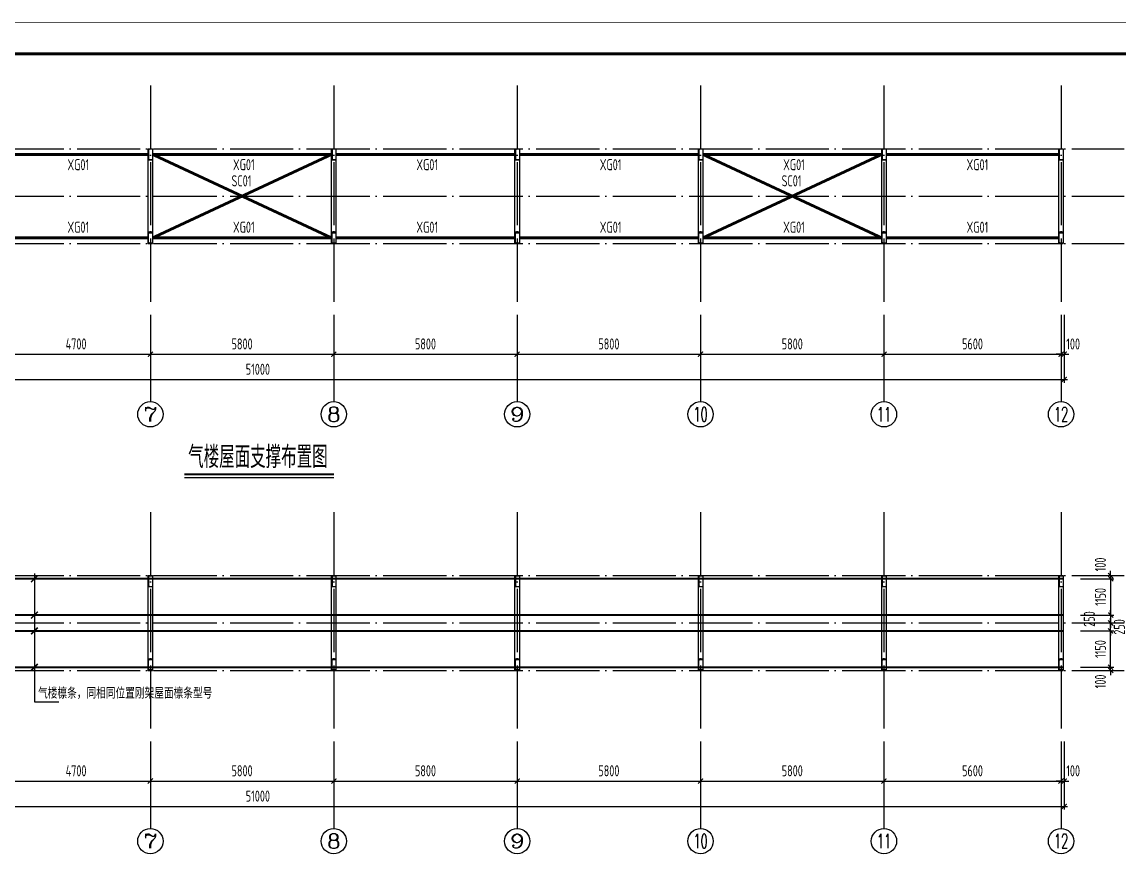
# Model space of a CAD drawing. Extents: x 287065 to 1473467, y 284802 to 344222.
# Drawn here: x 1344485 to 1379181, y 300250 to 326822 of the extents above; entities that cross this region are included whole.
import ezdxf
from ezdxf.enums import TextEntityAlignment as Align

# ---------------------------------------------------------------- set-up
doc = ezdxf.new("R2010")
doc.units = 0
doc.header["$LTSCALE"] = 1000
doc.linetypes.add('DOTE', pattern=[2.42, 2, -0.2, 0.02, -0.2])
doc.layers.get('0').update_dxf_attribs({"linetype": 'CONTINUOUS'})
doc.layers.get('DEFPOINTS').update_dxf_attribs({"linetype": 'CONTINUOUS'})
for name, color, linetype in [('AXIS', 8, 'DOTE'), ('AXIS_DIM', 3, 'CONTINUOUS'), ('AXIS_TEXT', 3, 'CONTINUOUS'), ('FRAME', 3, 'CONTINUOUS'), ('SC', 6, 'CONTINUOUS'), ('STEEL', 7, 'CONTINUOUS'), ('TEXT', 7, 'CONTINUOUS'), ('TK', 211, 'CONTINUOUS'), ('XG', 4, 'CONTINUOUS'), ('引线', 7, 'CONTINUOUS'), ('檩条', 7, 'CONTINUOUS'), ('钢梁', 120, 'CONTINUOUS')]:
    doc.layers.add(name, color=color, linetype=linetype)
doc.styles.add('_TCH_AXIS', font='COMPLEX', dxfattribs={"bigfont": 'GBCBIG'})
doc.styles.add('COMPLEX', font='COMPLEX')
doc.styles.add('hztxt', font='tssdeng.shx', dxfattribs={"width": 0.7, "height": 10, "bigfont": 'tssdchn.shx'})
doc.styles.add('TSSD_Dimension', font='tssdeng.shx', dxfattribs={"width": 0.7, "bigfont": 'hztxt.shx'})
doc.styles.add('TSSD_Rein', font='tssdeng.shx', dxfattribs={"width": 0.7, "bigfont": 'hztxt.shx'})
doc.dimstyles.new('TSSD_100_100', dxfattribs={"dimtxt": 350, "dimasz": 150, "dimexe": 100, "dimexo": 250, "dimgap": 150, "dimtad": 1, "dimdec": 0, "dimzin": 0, "dimdsep": 46, "dimtxsty": 'TSSD_Dimension', "dimblk": 'ARCHTICK', "dimcen": 0, "dimdle": 100, "dimclrd": 3, "dimclre": 3, "dimclrt": 7, "dimadec": 0, "dimazin": 0, "dimtfac": 1, "dimtdec": 0, "dimtix": 1, "dimtmove": 2, "dimatfit": 3, "dimfxl": 100, "dimtolj": 1, "dimtzin": 0, "dimarcsym": 0})
doc.dimstyles.new('TSSD_100_100$0', dxfattribs={"dimtxt": 350, "dimasz": 100, "dimexe": 100, "dimexo": 250, "dimgap": 100, "dimtad": 1, "dimdec": 0, "dimzin": 0, "dimdsep": 46, "dimtxsty": 'TSSD_Rein', "dimblk": 'ARCHTICK', "dimcen": 0, "dimdle": 100, "dimclrt": 7, "dimadec": 0, "dimazin": 0, "dimtfac": 1, "dimtdec": 0, "dimtix": 1, "dimtmove": 2, "dimatfit": 3, "dimfxl": 100, "dimtolj": 1, "dimtzin": 0, "dimarcsym": 0})

# ---------------------------------------------------------------- blocks, each defined once
blk = doc.blocks.new('_ARCHTICK')
at = {"color": 0}
blk.add_lwpolyline([(-0.53, -0.53, 0.25, 0.25, 0), (0.53, 0.53, 0.5, 0.5, 0)], format="xyseb", dxfattribs=at)
blk = doc.blocks.new('*D699')
at = {"layer": 'AXIS_DIM', "color": 3, "lineweight": -2}
for p, q in [((1343847, 317562), (1343847, 316212)), ((1348547, 317562), (1348547, 316212)), ((1343747, 316312), (1348647, 316312))]:
    blk.add_line(p, q, dxfattribs=at)
at = {"layer": 'DEFPOINTS', "color": 0}
for p in [(1343847, 317812), (1348547, 317812), (1348547, 316312)]:
    blk.add_point(p, dxfattribs=at)
at = {"layer": 'AXIS_DIM', "color": 3, "lineweight": -2, "xscale": 150, "yscale": 150, "zscale": 150, "rotation": 180}
blk.add_blockref('_ARCHTICK', (1343847, 316312), dxfattribs=at)
at = {"layer": 'AXIS_DIM', "color": 3, "lineweight": -2, "xscale": 150, "yscale": 150, "zscale": 150}
blk.add_blockref('_ARCHTICK', (1348547, 316312), dxfattribs=at)
at = {"layer": 'AXIS_DIM', "color": 7, "insert": (1346197, 316637), "char_height": 350, "attachment_point": 5, "style": 'TSSD_Dimension'}
blk.add_mtext('\\A1;4700', dxfattribs=at)
blk = doc.blocks.new('*D700')
at = {"layer": 'AXIS_DIM', "color": 3, "lineweight": -2}
for p, q in [((1348547, 317562), (1348547, 316212)), ((1354347, 317562), (1354347, 316212)), ((1348447, 316312), (1354447, 316312))]:
    blk.add_line(p, q, dxfattribs=at)
at = {"layer": 'DEFPOINTS', "color": 0}
for p in [(1348547, 317812), (1354347, 317812), (1354347, 316312)]:
    blk.add_point(p, dxfattribs=at)
at = {"layer": 'AXIS_DIM', "color": 3, "lineweight": -2, "xscale": 150, "yscale": 150, "zscale": 150, "rotation": 180}
blk.add_blockref('_ARCHTICK', (1348547, 316312), dxfattribs=at)
at = {"layer": 'AXIS_DIM', "color": 3, "lineweight": -2, "xscale": 150, "yscale": 150, "zscale": 150}
blk.add_blockref('_ARCHTICK', (1354347, 316312), dxfattribs=at)
at = {"layer": 'AXIS_DIM', "color": 7, "insert": (1351447, 316637), "char_height": 350, "attachment_point": 5, "style": 'TSSD_Dimension'}
blk.add_mtext('\\A1;5800', dxfattribs=at)
blk = doc.blocks.new('*D701')
at = {"layer": 'AXIS_DIM', "color": 3, "lineweight": -2}
for p, q in [((1354347, 317562), (1354347, 316212)), ((1360147, 317562), (1360147, 316212)), ((1354247, 316312), (1360247, 316312))]:
    blk.add_line(p, q, dxfattribs=at)
at = {"layer": 'DEFPOINTS', "color": 0}
for p in [(1354347, 317812), (1360147, 317812), (1360147, 316312)]:
    blk.add_point(p, dxfattribs=at)
at = {"layer": 'AXIS_DIM', "color": 3, "lineweight": -2, "xscale": 150, "yscale": 150, "zscale": 150, "rotation": 180}
blk.add_blockref('_ARCHTICK', (1354347, 316312), dxfattribs=at)
at = {"layer": 'AXIS_DIM', "color": 3, "lineweight": -2, "xscale": 150, "yscale": 150, "zscale": 150}
blk.add_blockref('_ARCHTICK', (1360147, 316312), dxfattribs=at)
at = {"layer": 'AXIS_DIM', "color": 7, "insert": (1357247, 316637), "char_height": 350, "attachment_point": 5, "style": 'TSSD_Dimension'}
blk.add_mtext('\\A1;5800', dxfattribs=at)
blk = doc.blocks.new('*D702')
at = {"layer": 'AXIS_DIM', "color": 3, "lineweight": -2}
for p, q in [((1360147, 317562), (1360147, 316212)), ((1365947, 317562), (1365947, 316212)), ((1360047, 316312), (1366047, 316312))]:
    blk.add_line(p, q, dxfattribs=at)
at = {"layer": 'DEFPOINTS', "color": 0}
for p in [(1360147, 317812), (1365947, 317812), (1365947, 316312)]:
    blk.add_point(p, dxfattribs=at)
at = {"layer": 'AXIS_DIM', "color": 3, "lineweight": -2, "xscale": 150, "yscale": 150, "zscale": 150, "rotation": 180}
blk.add_blockref('_ARCHTICK', (1360147, 316312), dxfattribs=at)
at = {"layer": 'AXIS_DIM', "color": 3, "lineweight": -2, "xscale": 150, "yscale": 150, "zscale": 150}
blk.add_blockref('_ARCHTICK', (1365947, 316312), dxfattribs=at)
at = {"layer": 'AXIS_DIM', "color": 7, "insert": (1363047, 316637), "char_height": 350, "attachment_point": 5, "style": 'TSSD_Dimension'}
blk.add_mtext('\\A1;5800', dxfattribs=at)
blk = doc.blocks.new('*D703')
at = {"layer": 'AXIS_DIM', "color": 3, "lineweight": -2}
for p, q in [((1365947, 317562), (1365947, 316212)), ((1371747, 317562), (1371747, 316212)), ((1365847, 316312), (1371847, 316312))]:
    blk.add_line(p, q, dxfattribs=at)
at = {"layer": 'DEFPOINTS', "color": 0}
for p in [(1365947, 317812), (1371747, 317812), (1371747, 316312)]:
    blk.add_point(p, dxfattribs=at)
at = {"layer": 'AXIS_DIM', "color": 3, "lineweight": -2, "xscale": 150, "yscale": 150, "zscale": 150, "rotation": 180}
blk.add_blockref('_ARCHTICK', (1365947, 316312), dxfattribs=at)
at = {"layer": 'AXIS_DIM', "color": 3, "lineweight": -2, "xscale": 150, "yscale": 150, "zscale": 150}
blk.add_blockref('_ARCHTICK', (1371747, 316312), dxfattribs=at)
at = {"layer": 'AXIS_DIM', "color": 7, "insert": (1368847, 316637), "char_height": 350, "attachment_point": 5, "style": 'TSSD_Dimension'}
blk.add_mtext('\\A1;5800', dxfattribs=at)
blk = doc.blocks.new('*D704')
at = {"layer": 'AXIS_DIM', "color": 3, "lineweight": -2}
for p, q in [((1371747, 317562), (1371747, 316212)), ((1377347, 317562), (1377347, 316212)), ((1371647, 316312), (1377447, 316312))]:
    blk.add_line(p, q, dxfattribs=at)
at = {"layer": 'DEFPOINTS', "color": 0}
for p in [(1371747, 317812), (1377347, 317812), (1377347, 316312)]:
    blk.add_point(p, dxfattribs=at)
at = {"layer": 'AXIS_DIM', "color": 3, "lineweight": -2, "xscale": 150, "yscale": 150, "zscale": 150, "rotation": 180}
blk.add_blockref('_ARCHTICK', (1371747, 316312), dxfattribs=at)
at = {"layer": 'AXIS_DIM', "color": 3, "lineweight": -2, "xscale": 150, "yscale": 150, "zscale": 150}
blk.add_blockref('_ARCHTICK', (1377347, 316312), dxfattribs=at)
at = {"layer": 'AXIS_DIM', "color": 7, "insert": (1374547, 316637), "char_height": 350, "attachment_point": 5, "style": 'TSSD_Dimension'}
blk.add_mtext('\\A1;5600', dxfattribs=at)
blk = doc.blocks.new('*D705')
at = {"layer": 'AXIS_DIM', "color": 3, "lineweight": -2}
for p, q in [((1377347, 317562), (1377347, 316212)), ((1377447, 317562), (1377447, 316212)), ((1377347, 316312), (1377197, 316312)), ((1377347, 316312), (1377447, 316312)), ((1377447, 316312), (1377597, 316312))]:
    blk.add_line(p, q, dxfattribs=at)
at = {"layer": 'DEFPOINTS', "color": 0}
for p in [(1377347, 317812), (1377447, 317812), (1377447, 316312)]:
    blk.add_point(p, dxfattribs=at)
at = {"layer": 'AXIS_DIM', "color": 3, "lineweight": -2, "xscale": 150, "yscale": 150, "zscale": 150}
blk.add_blockref('_ARCHTICK', (1377347, 316312), dxfattribs=at)
at = {"layer": 'AXIS_DIM', "color": 3, "lineweight": -2, "xscale": 150, "yscale": 150, "zscale": 150, "rotation": 180}
blk.add_blockref('_ARCHTICK', (1377447, 316312), dxfattribs=at)
at = {"layer": 'AXIS_DIM', "color": 7, "insert": (1377729, 316637), "char_height": 350, "attachment_point": 5, "style": 'TSSD_Dimension'}
blk.add_mtext('\\A1;100', dxfattribs=at)
blk = doc.blocks.new('*D706')
at = {"layer": 'AXIS_DIM', "color": 3, "lineweight": -2}
for p, q in [((1326447, 317562), (1326447, 315412)), ((1377447, 317562), (1377447, 315412)), ((1326347, 315512), (1377547, 315512))]:
    blk.add_line(p, q, dxfattribs=at)
at = {"layer": 'DEFPOINTS', "color": 0}
for p in [(1326447, 317812), (1377447, 317812), (1377447, 315512)]:
    blk.add_point(p, dxfattribs=at)
at = {"layer": 'AXIS_DIM', "color": 3, "lineweight": -2, "xscale": 150, "yscale": 150, "zscale": 150, "rotation": 180}
blk.add_blockref('_ARCHTICK', (1326447, 315512), dxfattribs=at)
at = {"layer": 'AXIS_DIM', "color": 3, "lineweight": -2, "xscale": 150, "yscale": 150, "zscale": 150}
blk.add_blockref('_ARCHTICK', (1377447, 315512), dxfattribs=at)
at = {"layer": 'AXIS_DIM', "color": 7, "insert": (1351947, 315837), "char_height": 350, "attachment_point": 5, "style": 'TSSD_Dimension'}
blk.add_mtext('\\A1;51000', dxfattribs=at)
blk = doc.blocks.new('_AXISO')
blk.add_circle((0, 0), 0.5)
at = {"layer": 'AXIS_TEXT', "style": 'COMPLEX', "width": 1.041667}
blk.add_attdef('A', text='', height=0.56, dxfattribs=at).set_placement((-0.25, -0.28), (0.25, -0.28), align=Align.FIT)
blk = doc.blocks.new('TK-A2+(891X420)')
at = {"layer": 'FRAME'}
for points in [[(626537, 392605, 20, 20, 0), (626537, 350605, 20, 20, 0), (715637, 350605, 20, 20, 0), (715637, 392605, 20, 20, 0)], [(629037, 391605, 100, 100, 0), (629037, 351605, 100, 100, 0), (714637, 351605, 100, 100, 0), (714637, 391605, 100, 100, 0)]]:
    blk.add_lwpolyline(points, format="xyseb", close=True, dxfattribs=at)
blk = doc.blocks.new('*D713')
at = {"layer": 'AXIS_DIM', "color": 3, "lineweight": -2}
for p, q in [((1343847, 304062), (1343847, 302712)), ((1348547, 304062), (1348547, 302712)), ((1343747, 302812), (1348647, 302812))]:
    blk.add_line(p, q, dxfattribs=at)
at = {"layer": 'DEFPOINTS', "color": 0}
for p in [(1343847, 304312), (1348547, 304312), (1348547, 302812)]:
    blk.add_point(p, dxfattribs=at)
at = {"layer": 'AXIS_DIM', "color": 3, "lineweight": -2, "xscale": 150, "yscale": 150, "zscale": 150, "rotation": 180}
blk.add_blockref('_ARCHTICK', (1343847, 302812), dxfattribs=at)
at = {"layer": 'AXIS_DIM', "color": 3, "lineweight": -2, "xscale": 150, "yscale": 150, "zscale": 150}
blk.add_blockref('_ARCHTICK', (1348547, 302812), dxfattribs=at)
at = {"layer": 'AXIS_DIM', "color": 7, "insert": (1346197, 303137), "char_height": 350, "attachment_point": 5, "style": 'TSSD_Dimension'}
blk.add_mtext('\\A1;4700', dxfattribs=at)
blk = doc.blocks.new('*D714')
at = {"layer": 'AXIS_DIM', "color": 3, "lineweight": -2}
for p, q in [((1348547, 304062), (1348547, 302712)), ((1354347, 304062), (1354347, 302712)), ((1348447, 302812), (1354447, 302812))]:
    blk.add_line(p, q, dxfattribs=at)
at = {"layer": 'DEFPOINTS', "color": 0}
for p in [(1348547, 304312), (1354347, 304312), (1354347, 302812)]:
    blk.add_point(p, dxfattribs=at)
at = {"layer": 'AXIS_DIM', "color": 3, "lineweight": -2, "xscale": 150, "yscale": 150, "zscale": 150, "rotation": 180}
blk.add_blockref('_ARCHTICK', (1348547, 302812), dxfattribs=at)
at = {"layer": 'AXIS_DIM', "color": 3, "lineweight": -2, "xscale": 150, "yscale": 150, "zscale": 150}
blk.add_blockref('_ARCHTICK', (1354347, 302812), dxfattribs=at)
at = {"layer": 'AXIS_DIM', "color": 7, "insert": (1351447, 303137), "char_height": 350, "attachment_point": 5, "style": 'TSSD_Dimension'}
blk.add_mtext('\\A1;5800', dxfattribs=at)
blk = doc.blocks.new('*D715')
at = {"layer": 'AXIS_DIM', "color": 3, "lineweight": -2}
for p, q in [((1354347, 304062), (1354347, 302712)), ((1360147, 304062), (1360147, 302712)), ((1354247, 302812), (1360247, 302812))]:
    blk.add_line(p, q, dxfattribs=at)
at = {"layer": 'DEFPOINTS', "color": 0}
for p in [(1354347, 304312), (1360147, 304312), (1360147, 302812)]:
    blk.add_point(p, dxfattribs=at)
at = {"layer": 'AXIS_DIM', "color": 3, "lineweight": -2, "xscale": 150, "yscale": 150, "zscale": 150, "rotation": 180}
blk.add_blockref('_ARCHTICK', (1354347, 302812), dxfattribs=at)
at = {"layer": 'AXIS_DIM', "color": 3, "lineweight": -2, "xscale": 150, "yscale": 150, "zscale": 150}
blk.add_blockref('_ARCHTICK', (1360147, 302812), dxfattribs=at)
at = {"layer": 'AXIS_DIM', "color": 7, "insert": (1357247, 303137), "char_height": 350, "attachment_point": 5, "style": 'TSSD_Dimension'}
blk.add_mtext('\\A1;5800', dxfattribs=at)
blk = doc.blocks.new('*D716')
at = {"layer": 'AXIS_DIM', "color": 3, "lineweight": -2}
for p, q in [((1360147, 304062), (1360147, 302712)), ((1365947, 304062), (1365947, 302712)), ((1360047, 302812), (1366047, 302812))]:
    blk.add_line(p, q, dxfattribs=at)
at = {"layer": 'DEFPOINTS', "color": 0}
for p in [(1360147, 304312), (1365947, 304312), (1365947, 302812)]:
    blk.add_point(p, dxfattribs=at)
at = {"layer": 'AXIS_DIM', "color": 3, "lineweight": -2, "xscale": 150, "yscale": 150, "zscale": 150, "rotation": 180}
blk.add_blockref('_ARCHTICK', (1360147, 302812), dxfattribs=at)
at = {"layer": 'AXIS_DIM', "color": 3, "lineweight": -2, "xscale": 150, "yscale": 150, "zscale": 150}
blk.add_blockref('_ARCHTICK', (1365947, 302812), dxfattribs=at)
at = {"layer": 'AXIS_DIM', "color": 7, "insert": (1363047, 303137), "char_height": 350, "attachment_point": 5, "style": 'TSSD_Dimension'}
blk.add_mtext('\\A1;5800', dxfattribs=at)
blk = doc.blocks.new('*D717')
at = {"layer": 'AXIS_DIM', "color": 3, "lineweight": -2}
for p, q in [((1365947, 304062), (1365947, 302712)), ((1371747, 304062), (1371747, 302712)), ((1365847, 302812), (1371847, 302812))]:
    blk.add_line(p, q, dxfattribs=at)
at = {"layer": 'DEFPOINTS', "color": 0}
for p in [(1365947, 304312), (1371747, 304312), (1371747, 302812)]:
    blk.add_point(p, dxfattribs=at)
at = {"layer": 'AXIS_DIM', "color": 3, "lineweight": -2, "xscale": 150, "yscale": 150, "zscale": 150, "rotation": 180}
blk.add_blockref('_ARCHTICK', (1365947, 302812), dxfattribs=at)
at = {"layer": 'AXIS_DIM', "color": 3, "lineweight": -2, "xscale": 150, "yscale": 150, "zscale": 150}
blk.add_blockref('_ARCHTICK', (1371747, 302812), dxfattribs=at)
at = {"layer": 'AXIS_DIM', "color": 7, "insert": (1368847, 303137), "char_height": 350, "attachment_point": 5, "style": 'TSSD_Dimension'}
blk.add_mtext('\\A1;5800', dxfattribs=at)
blk = doc.blocks.new('*D718')
at = {"layer": 'AXIS_DIM', "color": 3, "lineweight": -2}
for p, q in [((1371747, 304062), (1371747, 302712)), ((1377347, 304062), (1377347, 302712)), ((1371647, 302812), (1377447, 302812))]:
    blk.add_line(p, q, dxfattribs=at)
at = {"layer": 'DEFPOINTS', "color": 0}
for p in [(1371747, 304312), (1377347, 304312), (1377347, 302812)]:
    blk.add_point(p, dxfattribs=at)
at = {"layer": 'AXIS_DIM', "color": 3, "lineweight": -2, "xscale": 150, "yscale": 150, "zscale": 150, "rotation": 180}
blk.add_blockref('_ARCHTICK', (1371747, 302812), dxfattribs=at)
at = {"layer": 'AXIS_DIM', "color": 3, "lineweight": -2, "xscale": 150, "yscale": 150, "zscale": 150}
blk.add_blockref('_ARCHTICK', (1377347, 302812), dxfattribs=at)
at = {"layer": 'AXIS_DIM', "color": 7, "insert": (1374547, 303137), "char_height": 350, "attachment_point": 5, "style": 'TSSD_Dimension'}
blk.add_mtext('\\A1;5600', dxfattribs=at)
blk = doc.blocks.new('*D719')
at = {"layer": 'AXIS_DIM', "color": 3, "lineweight": -2}
for p, q in [((1377347, 304062), (1377347, 302712)), ((1377447, 304062), (1377447, 302712)), ((1377347, 302812), (1377197, 302812)), ((1377347, 302812), (1377447, 302812)), ((1377447, 302812), (1377597, 302812))]:
    blk.add_line(p, q, dxfattribs=at)
at = {"layer": 'DEFPOINTS', "color": 0}
for p in [(1377347, 304312), (1377447, 304312), (1377447, 302812)]:
    blk.add_point(p, dxfattribs=at)
at = {"layer": 'AXIS_DIM', "color": 3, "lineweight": -2, "xscale": 150, "yscale": 150, "zscale": 150}
blk.add_blockref('_ARCHTICK', (1377347, 302812), dxfattribs=at)
at = {"layer": 'AXIS_DIM', "color": 3, "lineweight": -2, "xscale": 150, "yscale": 150, "zscale": 150, "rotation": 180}
blk.add_blockref('_ARCHTICK', (1377447, 302812), dxfattribs=at)
at = {"layer": 'AXIS_DIM', "color": 7, "insert": (1377729, 303137), "char_height": 350, "attachment_point": 5, "style": 'TSSD_Dimension'}
blk.add_mtext('\\A1;100', dxfattribs=at)
blk = doc.blocks.new('*D720')
at = {"layer": 'AXIS_DIM', "color": 3, "lineweight": -2}
for p, q in [((1326447, 304062), (1326447, 301912)), ((1377447, 304062), (1377447, 301912)), ((1326347, 302012), (1377547, 302012))]:
    blk.add_line(p, q, dxfattribs=at)
at = {"layer": 'DEFPOINTS', "color": 0}
for p in [(1326447, 304312), (1377447, 304312), (1377447, 302012)]:
    blk.add_point(p, dxfattribs=at)
at = {"layer": 'AXIS_DIM', "color": 3, "lineweight": -2, "xscale": 150, "yscale": 150, "zscale": 150, "rotation": 180}
blk.add_blockref('_ARCHTICK', (1326447, 302012), dxfattribs=at)
at = {"layer": 'AXIS_DIM', "color": 3, "lineweight": -2, "xscale": 150, "yscale": 150, "zscale": 150}
blk.add_blockref('_ARCHTICK', (1377447, 302012), dxfattribs=at)
at = {"layer": 'AXIS_DIM', "color": 7, "insert": (1351947, 302337), "char_height": 350, "attachment_point": 5, "style": 'TSSD_Dimension'}
blk.add_mtext('\\A1;51000', dxfattribs=at)
blk = doc.blocks.new('*D724')
at = {"layer": 'AXIS_DIM', "color": 3, "lineweight": -2}
for p, q in [((1377966, 306412), (1379016, 306412)), ((1378916, 306412), (1378916, 306562)), ((1378916, 306312), (1378916, 306412)), ((1377966, 306312), (1379016, 306312)), ((1378916, 306312), (1378916, 306162))]:
    blk.add_line(p, q, dxfattribs=at)
at = {"layer": 'DEFPOINTS', "color": 0}
for p in [(1377716, 306412), (1378916, 306412), (1377716, 306312)]:
    blk.add_point(p, dxfattribs=at)
at = {"layer": 'AXIS_DIM', "color": 3, "lineweight": -2, "xscale": 150, "yscale": 150, "zscale": 150}
for p, rotation in [((1378916, 306412), 270), ((1378916, 306312), 90)]:
    blk.add_blockref('_ARCHTICK', p, dxfattribs=dict(at, rotation=rotation))
at = {"layer": 'AXIS_DIM', "color": 7, "insert": (1378591, 305962), "char_height": 350, "attachment_point": 5, "rotation": 90, "style": 'TSSD_Dimension'}
blk.add_mtext('\\A1;100', dxfattribs=at)
blk = doc.blocks.new('*D725')
at = {"layer": 'AXIS_DIM', "color": 3, "lineweight": -2}
for p, q in [((1377966, 307562), (1379016, 307562)), ((1378916, 306312), (1378916, 307662)), ((1377966, 306412), (1379016, 306412))]:
    blk.add_line(p, q, dxfattribs=at)
at = {"layer": 'DEFPOINTS', "color": 0}
for p in [(1377716, 307562), (1378916, 307562), (1377716, 306412)]:
    blk.add_point(p, dxfattribs=at)
at = {"layer": 'AXIS_DIM', "color": 3, "lineweight": -2, "xscale": 150, "yscale": 150, "zscale": 150}
for p, rotation in [((1378916, 307562), 90), ((1378916, 306412), 270)]:
    blk.add_blockref('_ARCHTICK', p, dxfattribs=dict(at, rotation=rotation))
at = {"layer": 'AXIS_DIM', "color": 7, "insert": (1378591, 306987), "char_height": 350, "attachment_point": 5, "rotation": 90, "style": 'TSSD_Dimension'}
blk.add_mtext('\\A1;1150', dxfattribs=at)
blk = doc.blocks.new('*D726')
at = {"layer": 'AXIS_DIM', "color": 3, "lineweight": -2}
for p, q in [((1377966, 307812), (1379016, 307812)), ((1378916, 307812), (1378916, 307962)), ((1378916, 307562), (1378916, 307812)), ((1377966, 307562), (1379016, 307562)), ((1378916, 307562), (1378916, 307412))]:
    blk.add_line(p, q, dxfattribs=at)
at = {"layer": 'DEFPOINTS', "color": 0}
for p in [(1377716, 307812), (1378916, 307812), (1377716, 307562)]:
    blk.add_point(p, dxfattribs=at)
at = {"layer": 'AXIS_DIM', "color": 3, "lineweight": -2, "xscale": 150, "yscale": 150, "zscale": 150}
for p, rotation in [((1378916, 307812), 270), ((1378916, 307562), 90)]:
    blk.add_blockref('_ARCHTICK', p, dxfattribs=dict(at, rotation=rotation))
at = {"layer": 'AXIS_DIM', "color": 7, "insert": (1379191, 307687), "char_height": 350, "attachment_point": 5, "rotation": 90, "style": 'TSSD_Dimension'}
blk.add_mtext('\\A1;250', dxfattribs=at)
blk = doc.blocks.new('*D727')
at = {"layer": 'AXIS_DIM', "color": 3, "lineweight": -2}
for p, q in [((1377966, 309312), (1379016, 309312)), ((1377966, 309212), (1379016, 309212)), ((1378916, 309312), (1378916, 309462)), ((1378916, 309312), (1378916, 309212)), ((1378916, 309212), (1378916, 309062))]:
    blk.add_line(p, q, dxfattribs=at)
at = {"layer": 'DEFPOINTS', "color": 0}
for p in [(1377716, 309312), (1377716, 309212), (1378916, 309212)]:
    blk.add_point(p, dxfattribs=at)
at = {"layer": 'AXIS_DIM', "color": 3, "lineweight": -2, "xscale": 150, "yscale": 150, "zscale": 150}
for p, rotation in [((1378916, 309312), 270), ((1378916, 309212), 90)]:
    blk.add_blockref('_ARCHTICK', p, dxfattribs=dict(at, rotation=rotation))
at = {"layer": 'AXIS_DIM', "color": 7, "insert": (1378591, 309662), "char_height": 350, "attachment_point": 5, "rotation": 90, "style": 'TSSD_Dimension'}
blk.add_mtext('\\A1;100', dxfattribs=at)
blk = doc.blocks.new('*D728')
at = {"layer": 'AXIS_DIM', "color": 3, "lineweight": -2}
for p, q in [((1377966, 309212), (1379016, 309212)), ((1378916, 309312), (1378916, 307962)), ((1377966, 308062), (1379016, 308062))]:
    blk.add_line(p, q, dxfattribs=at)
at = {"layer": 'DEFPOINTS', "color": 0}
for p in [(1377716, 309212), (1377716, 308062), (1378916, 308062)]:
    blk.add_point(p, dxfattribs=at)
at = {"layer": 'AXIS_DIM', "color": 3, "lineweight": -2, "xscale": 150, "yscale": 150, "zscale": 150}
for p, rotation in [((1378916, 309212), 90), ((1378916, 308062), 270)]:
    blk.add_blockref('_ARCHTICK', p, dxfattribs=dict(at, rotation=rotation))
at = {"layer": 'AXIS_DIM', "color": 7, "insert": (1378591, 308637), "char_height": 350, "attachment_point": 5, "rotation": 90, "style": 'TSSD_Dimension'}
blk.add_mtext('\\A1;1150', dxfattribs=at)
blk = doc.blocks.new('*D729')
at = {"layer": 'AXIS_DIM', "color": 3, "lineweight": -2}
for p, q in [((1378916, 308062), (1378916, 308212)), ((1377966, 308062), (1379016, 308062)), ((1377966, 307812), (1379016, 307812)), ((1378916, 308062), (1378916, 307812)), ((1378916, 307812), (1378916, 307662))]:
    blk.add_line(p, q, dxfattribs=at)
at = {"layer": 'DEFPOINTS', "color": 0}
for p in [(1377716, 308062), (1377716, 307812), (1378916, 307812)]:
    blk.add_point(p, dxfattribs=at)
at = {"layer": 'AXIS_DIM', "color": 3, "lineweight": -2, "xscale": 150, "yscale": 150, "zscale": 150}
for p, rotation in [((1378916, 308062), 270), ((1378916, 307812), 90)]:
    blk.add_blockref('_ARCHTICK', p, dxfattribs=dict(at, rotation=rotation))
at = {"layer": 'AXIS_DIM', "color": 7, "insert": (1378241, 307937), "char_height": 350, "attachment_point": 5, "rotation": 90, "style": 'TSSD_Dimension'}
blk.add_mtext('\\A1;250', dxfattribs=at)

msp = doc.modelspace()

# ---------------------------------------------------------------- linework, layer by layer
at = {"layer": 'AXIS'}
for p, q in [((1348546.971, 324811.708), (1348546.971, 317811.708)), ((1354346.971, 324811.708), (1354346.971, 317811.708)), ((1360146.971, 324811.708), (1360146.971, 317811.708)), ((1365946.971, 324811.708), (1365946.971, 317811.708)), ((1371746.971, 324811.708), (1371746.971, 317811.708)), ((1377346.971, 324811.708), (1377346.971, 317811.708)), ((1324446.971, 322811.708), (1379346.971, 322811.708)), ((1324446.971, 321311.708), (1379346.971, 321311.708)), ((1324446.971, 319811.708), (1379346.971, 319811.708)), ((1348546.971, 311311.708), (1348546.971, 304311.708)), ((1354346.971, 311311.708), (1354346.971, 304311.708)), ((1360146.971, 311311.708), (1360146.971, 304311.708)), ((1365946.971, 311311.708), (1365946.971, 304311.708)), ((1371746.971, 311311.708), (1371746.971, 304311.708)), ((1377346.971, 311311.708), (1377346.971, 304311.708)), ((1324446.971, 309311.708), (1379346.971, 309311.708)), ((1324446.971, 307811.708), (1379346.971, 307811.708)), ((1324446.971, 306311.708), (1379346.971, 306311.708))]:
    msp.add_line(p, q, dxfattribs=at)
at = {"layer": 'AXIS_TEXT'}
for p, q in [((1348546.971, 317561.708), (1348546.971, 314811.708)), ((1354346.971, 317561.708), (1354346.971, 314811.708)), ((1360146.971, 317561.708), (1360146.971, 314811.708)), ((1365946.971, 317561.708), (1365946.971, 314811.708)), ((1371746.971, 317561.708), (1371746.971, 314811.708)), ((1377346.971, 317561.708), (1377346.971, 314811.708)), ((1348546.971, 304061.708), (1348546.971, 301311.708)), ((1354346.971, 304061.708), (1354346.971, 301311.708)), ((1360146.971, 304061.708), (1360146.971, 301311.708)), ((1365946.971, 304061.708), (1365946.971, 301311.708)), ((1371746.971, 304061.708), (1371746.971, 301311.708)), ((1377346.971, 304061.708), (1377346.971, 301311.708))]:
    msp.add_line(p, q, dxfattribs=at)
at = {"layer": 'SC', "const_width": 90}
for points in [[(1348615.971, 319991.708), (1354277.971, 322631.708)], [(1348615.971, 322631.708), (1354277.971, 319991.708)], [(1366015.971, 319991.708), (1371677.971, 322631.708)], [(1366015.971, 322631.708), (1371677.971, 319991.708)]]:
    msp.add_lwpolyline(points, dxfattribs=at)
at = {"layer": 'STEEL'}
for points in [[(1348477.971, 322811.708), (1348615.971, 322811.708), (1348615.971, 322806.41, -0.385313586), (1348606.516, 322795.963), (1348510.882, 322786.399, 0.385313586), (1348491.971, 322765.503), (1348491.971, 322497.913, 0.385313586), (1348510.882, 322477.017), (1348606.516, 322467.454, -0.385313586), (1348615.971, 322457.006), (1348615.971, 322451.708), (1348477.971, 322451.708), (1348477.971, 322811.708)], [(1354277.971, 322811.708), (1354415.971, 322811.708), (1354415.971, 322806.41, -0.385313586), (1354406.516, 322795.963), (1354310.882, 322786.399, 0.385313586), (1354291.971, 322765.503), (1354291.971, 322497.913, 0.385313586), (1354310.882, 322477.017), (1354406.516, 322467.454, -0.385313586), (1354415.971, 322457.006), (1354415.971, 322451.708), (1354277.971, 322451.708), (1354277.971, 322811.708)], [(1360077.971, 322811.708), (1360215.971, 322811.708), (1360215.971, 322806.41, -0.385313586), (1360206.516, 322795.963), (1360110.882, 322786.399, 0.385313586), (1360091.971, 322765.503), (1360091.971, 322497.913, 0.385313586), (1360110.882, 322477.017), (1360206.516, 322467.454, -0.385313586), (1360215.971, 322457.006), (1360215.971, 322451.708), (1360077.971, 322451.708), (1360077.971, 322811.708)], [(1365877.971, 322811.708), (1366015.971, 322811.708), (1366015.971, 322806.41, -0.385313586), (1366006.516, 322795.963), (1365910.882, 322786.399, 0.385313586), (1365891.971, 322765.503), (1365891.971, 322497.913, 0.385313586), (1365910.882, 322477.017), (1366006.516, 322467.454, -0.385313586), (1366015.971, 322457.006), (1366015.971, 322451.708), (1365877.971, 322451.708), (1365877.971, 322811.708)], [(1371677.971, 322811.708), (1371815.971, 322811.708), (1371815.971, 322806.41, -0.385313586), (1371806.516, 322795.963), (1371710.882, 322786.399, 0.385313586), (1371691.971, 322765.503), (1371691.971, 322497.913, 0.385313586), (1371710.882, 322477.017), (1371806.516, 322467.454, -0.385313586), (1371815.971, 322457.006), (1371815.971, 322451.708), (1371677.971, 322451.708), (1371677.971, 322811.708)], [(1377277.971, 322811.708), (1377415.971, 322811.708), (1377415.971, 322806.41, -0.385313586), (1377406.516, 322795.963), (1377310.882, 322786.399, 0.385313586), (1377291.971, 322765.503), (1377291.971, 322497.913, 0.385313586), (1377310.882, 322477.017), (1377406.516, 322467.454, -0.385313586), (1377415.971, 322457.006), (1377415.971, 322451.708), (1377277.971, 322451.708), (1377277.971, 322811.708)], [(1348477.971, 319811.708), (1348615.971, 319811.708), (1348615.971, 319817.006, 0.385313586), (1348606.516, 319827.454), (1348510.882, 319837.017, -0.385313586), (1348491.971, 319857.913), (1348491.971, 320125.503, -0.385313586), (1348510.882, 320146.399), (1348606.516, 320155.963, 0.385313586), (1348615.971, 320166.41), (1348615.971, 320171.708), (1348477.971, 320171.708), (1348477.971, 319811.708)], [(1354277.971, 319811.708), (1354415.971, 319811.708), (1354415.971, 319817.006, 0.385313586), (1354406.516, 319827.454), (1354310.882, 319837.017, -0.385313586), (1354291.971, 319857.913), (1354291.971, 320125.503, -0.385313586), (1354310.882, 320146.399), (1354406.516, 320155.963, 0.385313586), (1354415.971, 320166.41), (1354415.971, 320171.708), (1354277.971, 320171.708), (1354277.971, 319811.708)], [(1360077.971, 319811.708), (1360215.971, 319811.708), (1360215.971, 319817.006, 0.385313586), (1360206.516, 319827.454), (1360110.882, 319837.017, -0.385313586), (1360091.971, 319857.913), (1360091.971, 320125.503, -0.385313586), (1360110.882, 320146.399), (1360206.516, 320155.963, 0.385313586), (1360215.971, 320166.41), (1360215.971, 320171.708), (1360077.971, 320171.708), (1360077.971, 319811.708)], [(1365877.971, 319811.708), (1366015.971, 319811.708), (1366015.971, 319817.006, 0.385313586), (1366006.516, 319827.454), (1365910.882, 319837.017, -0.385313586), (1365891.971, 319857.913), (1365891.971, 320125.503, -0.385313586), (1365910.882, 320146.399), (1366006.516, 320155.963, 0.385313586), (1366015.971, 320166.41), (1366015.971, 320171.708), (1365877.971, 320171.708), (1365877.971, 319811.708)], [(1371677.971, 319811.708), (1371815.971, 319811.708), (1371815.971, 319817.006, 0.385313586), (1371806.516, 319827.454), (1371710.882, 319837.017, -0.385313586), (1371691.971, 319857.913), (1371691.971, 320125.503, -0.385313586), (1371710.882, 320146.399), (1371806.516, 320155.963, 0.385313586), (1371815.971, 320166.41), (1371815.971, 320171.708), (1371677.971, 320171.708), (1371677.971, 319811.708)], [(1377277.971, 319811.708), (1377415.971, 319811.708), (1377415.971, 319817.006, 0.385313586), (1377406.516, 319827.454), (1377310.882, 319837.017, -0.385313586), (1377291.971, 319857.913), (1377291.971, 320125.503, -0.385313586), (1377310.882, 320146.399), (1377406.516, 320155.963, 0.385313586), (1377415.971, 320166.41), (1377415.971, 320171.708), (1377277.971, 320171.708), (1377277.971, 319811.708)], [(1348477.971, 309311.708), (1348615.971, 309311.708), (1348615.971, 309306.41, -0.385313586), (1348606.516, 309295.963), (1348510.882, 309286.399, 0.385313586), (1348491.971, 309265.503), (1348491.971, 308997.913, 0.385313586), (1348510.882, 308977.017), (1348606.516, 308967.454, -0.385313586), (1348615.971, 308957.006), (1348615.971, 308951.708), (1348477.971, 308951.708), (1348477.971, 309311.708)], [(1354277.971, 309311.708), (1354415.971, 309311.708), (1354415.971, 309306.41, -0.385313586), (1354406.516, 309295.963), (1354310.882, 309286.399, 0.385313586), (1354291.971, 309265.503), (1354291.971, 308997.913, 0.385313586), (1354310.882, 308977.017), (1354406.516, 308967.454, -0.385313586), (1354415.971, 308957.006), (1354415.971, 308951.708), (1354277.971, 308951.708), (1354277.971, 309311.708)], [(1360077.971, 309311.708), (1360215.971, 309311.708), (1360215.971, 309306.41, -0.385313586), (1360206.516, 309295.963), (1360110.882, 309286.399, 0.385313586), (1360091.971, 309265.503), (1360091.971, 308997.913, 0.385313586), (1360110.882, 308977.017), (1360206.516, 308967.454, -0.385313586), (1360215.971, 308957.006), (1360215.971, 308951.708), (1360077.971, 308951.708), (1360077.971, 309311.708)], [(1365877.971, 309311.708), (1366015.971, 309311.708), (1366015.971, 309306.41, -0.385313586), (1366006.516, 309295.963), (1365910.882, 309286.399, 0.385313586), (1365891.971, 309265.503), (1365891.971, 308997.913, 0.385313586), (1365910.882, 308977.017), (1366006.516, 308967.454, -0.385313586), (1366015.971, 308957.006), (1366015.971, 308951.708), (1365877.971, 308951.708), (1365877.971, 309311.708)], [(1371677.971, 309311.708), (1371815.971, 309311.708), (1371815.971, 309306.41, -0.385313586), (1371806.516, 309295.963), (1371710.882, 309286.399, 0.385313586), (1371691.971, 309265.503), (1371691.971, 308997.913, 0.385313586), (1371710.882, 308977.017), (1371806.516, 308967.454, -0.385313586), (1371815.971, 308957.006), (1371815.971, 308951.708), (1371677.971, 308951.708), (1371677.971, 309311.708)], [(1377277.971, 309311.708), (1377415.971, 309311.708), (1377415.971, 309306.41, -0.385313586), (1377406.516, 309295.963), (1377310.882, 309286.399, 0.385313586), (1377291.971, 309265.503), (1377291.971, 308997.913, 0.385313586), (1377310.882, 308977.017), (1377406.516, 308967.454, -0.385313586), (1377415.971, 308957.006), (1377415.971, 308951.708), (1377277.971, 308951.708), (1377277.971, 309311.708)], [(1348477.971, 306311.708), (1348615.971, 306311.708), (1348615.971, 306317.006, 0.385313586), (1348606.516, 306327.454), (1348510.882, 306337.017, -0.385313586), (1348491.971, 306357.913), (1348491.971, 306625.503, -0.385313586), (1348510.882, 306646.399), (1348606.516, 306655.963, 0.385313586), (1348615.971, 306666.41), (1348615.971, 306671.708), (1348477.971, 306671.708), (1348477.971, 306311.708)], [(1354277.971, 306311.708), (1354415.971, 306311.708), (1354415.971, 306317.006, 0.385313586), (1354406.516, 306327.454), (1354310.882, 306337.017, -0.385313586), (1354291.971, 306357.913), (1354291.971, 306625.503, -0.385313586), (1354310.882, 306646.399), (1354406.516, 306655.963, 0.385313586), (1354415.971, 306666.41), (1354415.971, 306671.708), (1354277.971, 306671.708), (1354277.971, 306311.708)], [(1360077.971, 306311.708), (1360215.971, 306311.708), (1360215.971, 306317.006, 0.385313586), (1360206.516, 306327.454), (1360110.882, 306337.017, -0.385313586), (1360091.971, 306357.913), (1360091.971, 306625.503, -0.385313586), (1360110.882, 306646.399), (1360206.516, 306655.963, 0.385313586), (1360215.971, 306666.41), (1360215.971, 306671.708), (1360077.971, 306671.708), (1360077.971, 306311.708)], [(1365877.971, 306311.708), (1366015.971, 306311.708), (1366015.971, 306317.006, 0.385313586), (1366006.516, 306327.454), (1365910.882, 306337.017, -0.385313586), (1365891.971, 306357.913), (1365891.971, 306625.503, -0.385313586), (1365910.882, 306646.399), (1366006.516, 306655.963, 0.385313586), (1366015.971, 306666.41), (1366015.971, 306671.708), (1365877.971, 306671.708), (1365877.971, 306311.708)], [(1371677.971, 306311.708), (1371815.971, 306311.708), (1371815.971, 306317.006, 0.385313586), (1371806.516, 306327.454), (1371710.882, 306337.017, -0.385313586), (1371691.971, 306357.913), (1371691.971, 306625.503, -0.385313586), (1371710.882, 306646.399), (1371806.516, 306655.963, 0.385313586), (1371815.971, 306666.41), (1371815.971, 306671.708), (1371677.971, 306671.708), (1371677.971, 306311.708)], [(1377277.971, 306311.708), (1377415.971, 306311.708), (1377415.971, 306317.006, 0.385313586), (1377406.516, 306327.454), (1377310.882, 306337.017, -0.385313586), (1377291.971, 306357.913), (1377291.971, 306625.503, -0.385313586), (1377310.882, 306646.399), (1377406.516, 306655.963, 0.385313586), (1377415.971, 306666.41), (1377415.971, 306671.708), (1377277.971, 306671.708), (1377277.971, 306311.708)]]:
    msp.add_lwpolyline(points, format="xyb", dxfattribs=at)
at = {"layer": 'TEXT'}
for p, q in [((1344879.732, 309376.912), (1344879.732, 305319.323)), ((1344879.732, 305319.323), (1345648.264, 305319.323))]:
    msp.add_line(p, q, dxfattribs=at)
at = {"layer": 'XG', "const_width": 100}
for points in [[(1343915.971, 322631.708), (1348477.971, 322631.708)], [(1348615.971, 322631.708), (1354277.971, 322631.708)], [(1354415.971, 322631.708), (1360077.971, 322631.708)], [(1360215.971, 322631.708), (1365877.971, 322631.708)], [(1366015.971, 322631.708), (1371677.971, 322631.708)], [(1371815.971, 322631.708), (1377277.971, 322631.708)], [(1343915.971, 319991.708), (1348477.971, 319991.708)], [(1348615.971, 319991.708), (1354277.971, 319991.708)], [(1354415.971, 319991.708), (1360077.971, 319991.708)], [(1360215.971, 319991.708), (1365877.971, 319991.708)], [(1366015.971, 319991.708), (1371677.971, 319991.708)], [(1371815.971, 319991.708), (1377277.971, 319991.708)]]:
    msp.add_lwpolyline(points, dxfattribs=at)
at = {"layer": '引线'}
msp.add_line((1349621.729, 312411.868), (1354352.209, 312411.868), dxfattribs=at)
at = {"layer": '引线', "const_width": 70}
msp.add_lwpolyline([(1354352.209, 312511.868), (1349621.729, 312511.868)], dxfattribs=at)
at = {"layer": '檩条', "const_width": 60}
for points in [[(1326377.971, 309211.708), (1377415.971, 309211.708)], [(1326377.971, 308061.708), (1377415.971, 308061.708)], [(1326377.971, 307561.708), (1377415.971, 307561.708)], [(1326377.971, 306411.708), (1377415.971, 306411.708)]]:
    msp.add_lwpolyline(points, dxfattribs=at)
at = {"layer": '钢梁'}
for points in [[(1348477.971, 322811.708), (1348615.971, 322811.708), (1348615.971, 319811.708), (1348477.971, 319811.708)], [(1354277.971, 322811.708), (1354415.971, 322811.708), (1354415.971, 319811.708), (1354277.971, 319811.708)], [(1360077.971, 322811.708), (1360215.971, 322811.708), (1360215.971, 319811.708), (1360077.971, 319811.708)], [(1365877.971, 322811.708), (1366015.971, 322811.708), (1366015.971, 319811.708), (1365877.971, 319811.708)], [(1371677.971, 322811.708), (1371815.971, 322811.708), (1371815.971, 319811.708), (1371677.971, 319811.708)], [(1377277.971, 322811.708), (1377415.971, 322811.708), (1377415.971, 319811.708), (1377277.971, 319811.708)], [(1348477.971, 309311.708), (1348615.971, 309311.708), (1348615.971, 306311.708), (1348477.971, 306311.708)], [(1354277.971, 309311.708), (1354415.971, 309311.708), (1354415.971, 306311.708), (1354277.971, 306311.708)], [(1360077.971, 309311.708), (1360215.971, 309311.708), (1360215.971, 306311.708), (1360077.971, 306311.708)], [(1365877.971, 309311.708), (1366015.971, 309311.708), (1366015.971, 306311.708), (1365877.971, 306311.708)], [(1371677.971, 309311.708), (1371815.971, 309311.708), (1371815.971, 306311.708), (1371677.971, 306311.708)], [(1377277.971, 309311.708), (1377415.971, 309311.708), (1377415.971, 306311.708), (1377277.971, 306311.708)]]:
    msp.add_lwpolyline(points, close=True, dxfattribs=at)

# ---------------------------------------------------------------- block references
at = {"layer": 'AXIS_TEXT'}
ref = msp.add_blockref('_AXISO', (1348546.971, 314411.708), dxfattribs=dict(at, xscale=800, yscale=800, zscale=800))
ref.add_attrib('A', '7', dxfattribs={"height": 452.548, "style": '_TCH_AXIS', "width": 1.5}).set_placement((1348320.697, 314185.434), (1348773.245, 314185.434), align=Align.FIT)
ref = msp.add_blockref('_AXISO', (1354346.971, 314411.708), dxfattribs=dict(at, xscale=800, yscale=800, zscale=800))
ref.add_attrib('A', '8', dxfattribs={"height": 452.548, "style": '_TCH_AXIS', "width": 1.5}).set_placement((1354120.697, 314185.434), (1354573.245, 314185.434), align=Align.FIT)
ref = msp.add_blockref('_AXISO', (1360146.971, 314411.708), dxfattribs=dict(at, xscale=800, yscale=800, zscale=800))
ref.add_attrib('A', '9', dxfattribs={"height": 452.548, "style": '_TCH_AXIS', "width": 1.5}).set_placement((1359920.697, 314185.434), (1360373.245, 314185.434), align=Align.FIT)
ref = msp.add_blockref('_AXISO', (1365946.971, 314411.708), dxfattribs=dict(at, xscale=800, yscale=800, zscale=800))
ref.add_attrib('A', '10', dxfattribs={"height": 452.5483, "style": '_TCH_AXIS', "width": 0.724138}).set_placement((1365720.697, 314185.434), (1366173.245, 314185.434), align=Align.FIT)
ref = msp.add_blockref('_AXISO', (1371746.971, 314411.708), dxfattribs=dict(at, xscale=800, yscale=800, zscale=800))
ref.add_attrib('A', '11', dxfattribs={"height": 452.5483, "style": '_TCH_AXIS', "width": 0.875}).set_placement((1371520.697, 314185.434), (1371973.245, 314185.434), align=Align.FIT)
ref = msp.add_blockref('_AXISO', (1377346.971, 314411.708), dxfattribs=dict(at, xscale=800, yscale=800, zscale=800))
ref.add_attrib('A', '12', dxfattribs={"height": 452.5483, "style": '_TCH_AXIS', "width": 0.724138}).set_placement((1377120.697, 314185.434), (1377573.245, 314185.434), align=Align.FIT)
ref = msp.add_blockref('_AXISO', (1348546.971, 300911.708), dxfattribs=dict(at, xscale=800, yscale=800, zscale=800))
ref.add_attrib('A', '7', dxfattribs={"height": 452.548, "style": '_TCH_AXIS', "width": 1.5}).set_placement((1348320.697, 300685.434), (1348773.245, 300685.434), align=Align.FIT)
ref = msp.add_blockref('_AXISO', (1354346.971, 300911.708), dxfattribs=dict(at, xscale=800, yscale=800, zscale=800))
ref.add_attrib('A', '8', dxfattribs={"height": 452.548, "style": '_TCH_AXIS', "width": 1.5}).set_placement((1354120.697, 300685.434), (1354573.245, 300685.434), align=Align.FIT)
ref = msp.add_blockref('_AXISO', (1360146.971, 300911.708), dxfattribs=dict(at, xscale=800, yscale=800, zscale=800))
ref.add_attrib('A', '9', dxfattribs={"height": 452.548, "style": '_TCH_AXIS', "width": 1.5}).set_placement((1359920.697, 300685.434), (1360373.245, 300685.434), align=Align.FIT)
ref = msp.add_blockref('_AXISO', (1365946.971, 300911.708), dxfattribs=dict(at, xscale=800, yscale=800, zscale=800))
ref.add_attrib('A', '10', dxfattribs={"height": 452.5483, "style": '_TCH_AXIS', "width": 0.724138}).set_placement((1365720.697, 300685.434), (1366173.245, 300685.434), align=Align.FIT)
ref = msp.add_blockref('_AXISO', (1371746.971, 300911.708), dxfattribs=dict(at, xscale=800, yscale=800, zscale=800))
ref.add_attrib('A', '11', dxfattribs={"height": 452.5483, "style": '_TCH_AXIS', "width": 0.875}).set_placement((1371520.697, 300685.434), (1371973.245, 300685.434), align=Align.FIT)
ref = msp.add_blockref('_AXISO', (1377346.971, 300911.708), dxfattribs=dict(at, xscale=800, yscale=800, zscale=800))
ref.add_attrib('A', '12', dxfattribs={"height": 452.5483, "style": '_TCH_AXIS', "width": 0.724138}).set_placement((1377120.697, 300685.434), (1377573.245, 300685.434), align=Align.FIT)
at = {"layer": 'SC', "xscale": 200, "yscale": 200, "zscale": 200}
for p in [(1344879.732, 309211.708), (1344879.732, 308061.708), (1344879.732, 307561.708), (1344879.732, 306411.708)]:
    msp.add_blockref('_ARCHTICK', p, dxfattribs=at)
at = {"layer": 'TK'}
msp.add_blockref('TK-A2+(891X420)', (693410, -65793.134), dxfattribs=at)

# ---------------------------------------------------------------- texts
at = {"layer": 'TEXT', "width": 0.7}
for s, style, p in [('XG01', 'TSSD_Dimension', (1345925.176, 322132.17)), ('XG01', 'TSSD_Dimension', (1351159.023, 322132.17)), ('XG01', 'TSSD_Dimension', (1356959.023, 322132.17)), ('XG01', 'TSSD_Dimension', (1362759.023, 322132.17)), ('XG01', 'TSSD_Dimension', (1368559.023, 322132.17)), ('XG01', 'TSSD_Dimension', (1374359.023, 322132.17)), ('SC01', 'TSSD_Dimension', (1351114.129, 321620.824)), ('SC01', 'TSSD_Dimension', (1368509.996, 321620.824)), ('XG01', 'TSSD_Dimension', (1345925.176, 320154.708)), ('XG01', 'TSSD_Dimension', (1351159.023, 320154.708)), ('XG01', 'TSSD_Dimension', (1356959.023, 320154.708)), ('XG01', 'TSSD_Dimension', (1362759.023, 320154.708)), ('XG01', 'TSSD_Dimension', (1368559.023, 320154.708)), ('XG01', 'TSSD_Dimension', (1374359.023, 320154.708)), ('气楼檩条，同相同位置刚架屋面檩条型号', 'hztxt', (1344994.842, 305419.323))]:
    msp.add_text(s, height=350, dxfattribs=dict(at, style=style)).set_placement(p)
at = {"layer": 'TEXT', "style": 'TSSD_Dimension', "width": 0.7}
msp.add_text('气楼屋面支撑布置图', height=700, dxfattribs=at).set_placement((1354152.209, 312711.868), align=Align.RIGHT)

# ---------------------------------------------------------------- dimensions: what is measured, and where the dimension line sits
at = {"layer": 'AXIS_DIM'}
for p1, p2, distance, picture, middle in [((1326446.971, 317811.708), (1377446.971, 317811.708), -2300, '*D706', (1351946.971, 315836.708)), ((1343846.971, 317811.708), (1348546.971, 317811.708), -1500, '*D699', (1346196.971, 316636.708)), ((1348546.971, 317811.708), (1354346.971, 317811.708), -1500, '*D700', (1351446.971, 316636.708)), ((1354346.971, 317811.708), (1360146.971, 317811.708), -1500, '*D701', (1357246.971, 316636.708)), ((1360146.971, 317811.708), (1365946.971, 317811.708), -1500, '*D702', (1363046.971, 316636.708)), ((1365946.971, 317811.708), (1371746.971, 317811.708), -1500, '*D703', (1368846.971, 316636.708)), ((1371746.971, 317811.708), (1377346.971, 317811.708), -1500, '*D704', (1374546.971, 316636.708)), ((1326446.971, 304311.708), (1377446.971, 304311.708), -2300, '*D720', (1351946.971, 302336.708)), ((1343846.971, 304311.708), (1348546.971, 304311.708), -1500, '*D713', (1346196.971, 303136.708)), ((1348546.971, 304311.708), (1354346.971, 304311.708), -1500, '*D714', (1351446.971, 303136.708)), ((1354346.971, 304311.708), (1360146.971, 304311.708), -1500, '*D715', (1357246.971, 303136.708)), ((1360146.971, 304311.708), (1365946.971, 304311.708), -1500, '*D716', (1363046.971, 303136.708)), ((1365946.971, 304311.708), (1371746.971, 304311.708), -1500, '*D717', (1368846.971, 303136.708)), ((1371746.971, 304311.708), (1377346.971, 304311.708), -1500, '*D718', (1374546.971, 303136.708))]:
    dim = msp.add_aligned_dim(p1=p1, p2=p2, distance=distance, dimstyle='TSSD_100_100', dxfattribs=at)
    dim.commit()
    dim.dimension.update_dxf_attribs({"geometry": picture, "text_midpoint": middle})
for base, p1, p2, picture, middle in [((1377446.971, 316311.708), (1377346.971, 317811.708), (1377446.971, 317811.708), '*D705', (1377729.215, 316636.708)), ((1377446.971, 302811.708), (1377346.971, 304311.708), (1377446.971, 304311.708), '*D719', (1377729.215, 303136.708))]:
    dim = msp.add_linear_dim(base=base, p1=p1, p2=p2, angle=0, dimstyle='TSSD_100_100', dxfattribs=at)
    dim.commit()
    dim.dimension.update_dxf_attribs({"geometry": picture, "text_midpoint": middle, "dimtype": 129})
for base, p1, p2, angle, picture, middle in [((1378915.818, 309211.708), (1377715.971, 309311.708), (1377715.971, 309211.708), 270, '*D727', (1378590.818, 309661.708)), ((1378915.818, 307811.708), (1377715.971, 307561.708), (1377715.971, 307811.708), 90, '*D726', (1379190.818, 307686.708)), ((1378915.818, 306411.708), (1377715.971, 306311.708), (1377715.971, 306411.708), 90, '*D724', (1378590.818, 305961.708))]:
    dim = msp.add_linear_dim(base=base, p1=p1, p2=p2, angle=angle, dimstyle='TSSD_100_100$0', override={"dimasz": 150, "dimgap": 150, "dimtxsty": 'TSSD_Dimension', "dimclrd": 3, "dimclre": 3}, dxfattribs=at)
    dim.commit()
    dim.dimension.update_dxf_attribs({"geometry": picture, "text_midpoint": middle, "dimtype": 128})
for base, p1, p2, angle, override, picture, middle in [((1378915.818, 308061.708), (1377715.971, 309211.708), (1377715.971, 308061.708), 270, {"dimasz": 150, "dimgap": 150, "dimtxsty": 'TSSD_Dimension', "dimclrd": 3, "dimclre": 3}, '*D728', (1378590.818, 308636.708)), ((1378915.818, 307811.708), (1377715.971, 308061.708), (1377715.971, 307811.708), 270, {"dimasz": 150, "dimgap": 500, "dimtxsty": 'TSSD_Dimension', "dimclrd": 3, "dimclre": 3}, '*D729', (1378240.818, 307936.708)), ((1378915.818, 307561.708), (1377715.971, 306411.708), (1377715.971, 307561.708), 90, {"dimasz": 150, "dimgap": 150, "dimtxsty": 'TSSD_Dimension', "dimclrd": 3, "dimclre": 3}, '*D725', (1378590.818, 306986.708))]:
    dim = msp.add_linear_dim(base=base, p1=p1, p2=p2, angle=angle, dimstyle='TSSD_100_100$0', override=override, dxfattribs=at)
    dim.commit()
    dim.dimension.update_dxf_attribs({"geometry": picture, "text_midpoint": middle})

doc.saveas('drawing.dxf')
